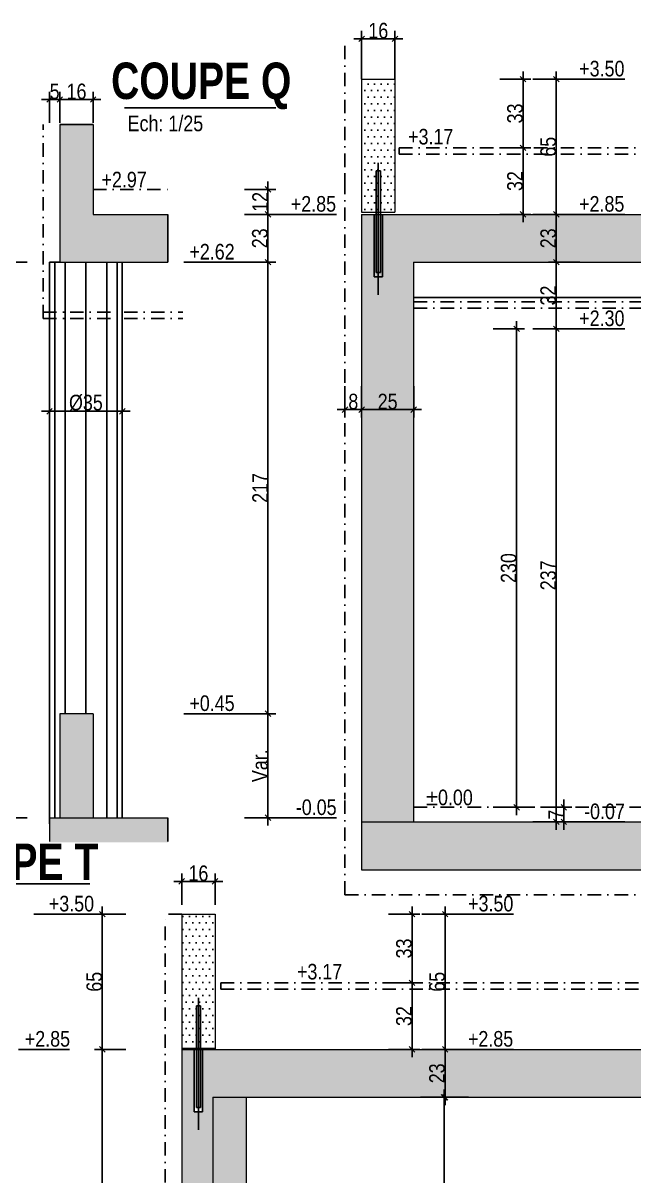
# Model space of a CAD drawing. Header units: centimetres. Extents: x -1744 to 32711, y -16767 to -12567.
# Drawn here: x 25532 to 26119, y -15337 to -14229 of the extents above; entities that cross this region are included whole.
import ezdxf
from ezdxf.enums import TextEntityAlignment as Align

# ---------------------------------------------------------------- set-up
doc = ezdxf.new("R2010")
doc.units = ezdxf.units.CM
doc.header["$LTSCALE"] = 25.4
doc.header["$PDMODE"] = 1
doc.header["$PDSIZE"] = -2
doc.linetypes.add('TIRETPTX2', pattern=[50.8, 25.4, -12.7, 0, -12.7])
for name, color, linetype in [('01_cote_gen', 4, 'Continuous'), ('01_linteaux', 2, 'Continuous'), ('01_poch_BN', 9, 'Continuous'), ('01_poch_murs', 253, 'Continuous'), ('01_texte', 230, 'Continuous'), ('AA_COTES', 2, 'Continuous')]:
    doc.layers.add(name, color=color, linetype=linetype)
doc.layers.add('01_murs_coup', color=5, linetype='Continuous', lineweight=60)
doc.styles.add('ARIAL NA', font='ARIALN.TTF')
doc.styles.add('impact', font='impact.ttf')
doc.styles.add('STYLE2', font='ARIALN.TTF')
doc.dimstyles.new('JB25', dxfattribs={"dimscale": 0.1, "dimtxt": 150, "dimasz": 15, "dimexe": 0.1, "dimexo": 0.1, "dimgap": 0.09, "dimtad": 1, "dimdec": 1, "dimlfac": 0.5, "dimdsep": 46, "dimtxsty": 'STYLE2', "dimblk1": 'BOND_G', "dimblk2": 'BOND_D', "dimsah": 1, "dimcen": 1.5, "dimdle": 0.01, "dimse1": 1, "dimse2": 1, "dimclrd": 4, "dimclre": 2, "dimclrt": 6, "dimazin": 2, "dimtfac": 2.333333, "dimtdec": 1, "dimtix": 1, "dimtmove": 2, "dimatfit": 3, "dimldrblk": 'BOND_G', "dimfxl": 1, "dimtolj": 1, "dimtzin": 0, "dimarcsym": 0})
doc.dimstyles.new('JB50', dxfattribs={"dimscale": 0.1, "dimtxt": 150, "dimasz": 15, "dimexe": 0.1, "dimexo": 0.1, "dimgap": 0.09, "dimtad": 1, "dimdec": 1, "dimdsep": 46, "dimtxsty": 'STYLE2', "dimblk1": 'BOND_G', "dimblk2": 'BOND_D', "dimsah": 1, "dimcen": 1.5, "dimdle": 0.01, "dimse1": 1, "dimse2": 1, "dimclrd": 4, "dimclre": 2, "dimclrt": 6, "dimazin": 2, "dimtfac": 2.333333, "dimtdec": 1, "dimtix": 1, "dimtmove": 2, "dimatfit": 3, "dimldrblk": 'BOND_G', "dimfxl": 1, "dimtolj": 1, "dimtzin": 0, "dimarcsym": 0})

# ---------------------------------------------------------------- blocks, each defined once
blk = doc.blocks.new('BOND_G')
at = {"layer": 'AA_COTES', "color": 0}
for p, q in [((0, -5), (0, 15)), ((5, 0), (-5, 0)), ((1.77, 1.77), (-1.77, -1.77))]:
    blk.add_line(p, q, dxfattribs=at)
blk = doc.blocks.new('BOND_D')
at = {"layer": 'AA_COTES', "color": 0}
for p, q in [((5, 0), (-5, 0)), ((-1.77, -1.77), (1.77, 1.77)), ((0, 5), (0, -15))]:
    blk.add_line(p, q, dxfattribs=at)
blk = doc.blocks.new('*D869')
at = {"layer": '01_cote_gen', "color": 4, "lineweight": -2, "transparency": 16777216}
blk.add_line((26044.4, -14521.3), (26044.4, -14460.3), dxfattribs=at)
at = {"layer": 'Defpoints', "color": 0, "transparency": 16777216}
for p in [(26044.4, -14458.8), (26343.4, -14458.8), (25992, -14522.8)]:
    blk.add_point(p, dxfattribs=at)
at = {"layer": '01_cote_gen', "color": 4, "lineweight": -2, "transparency": 16777216, "xscale": 1.5, "yscale": 1.5, "zscale": 1.5}
for name, p, rotation in [('BOND_D', (26044.4, -14458.8), 90), ('BOND_G', (26044.4, -14522.8), 270)]:
    blk.add_blockref(name, p, dxfattribs=dict(at, rotation=rotation))
at = {"layer": '01_cote_gen', "color": 6, "transparency": 16777216, "insert": (26036.7, -14490.8), "char_height": 15, "attachment_point": 5, "rotation": 90, "style": 'STYLE2'}
blk.add_mtext('\\A1;32', dxfattribs=at)
blk = doc.blocks.new('*D868')
at = {"layer": '01_cote_gen', "color": 4, "lineweight": -2, "transparency": 16777216}
blk.add_line((26044.4, -14457.3), (26044.4, -14414.3), dxfattribs=at)
at = {"layer": 'Defpoints', "color": 0, "transparency": 16777216}
for p in [(25988.6, -14412.8), (26044.4, -14412.8), (25988.6, -14458.8)]:
    blk.add_point(p, dxfattribs=at)
at = {"layer": '01_cote_gen', "color": 4, "lineweight": -2, "transparency": 16777216, "xscale": 1.5, "yscale": 1.5, "zscale": 1.5}
for name, p, rotation in [('BOND_D', (26044.4, -14412.8), 90), ('BOND_G', (26044.4, -14458.8), 270)]:
    blk.add_blockref(name, p, dxfattribs=dict(at, rotation=rotation))
at = {"layer": '01_cote_gen', "color": 6, "transparency": 16777216, "insert": (26036.7, -14435.8), "char_height": 15, "attachment_point": 5, "rotation": 90, "style": 'STYLE2'}
blk.add_mtext('\\A1;23', dxfattribs=at)
blk = doc.blocks.new('*D870')
at = {"layer": '01_cote_gen', "color": 4, "lineweight": -2, "transparency": 16777216}
blk.add_line((25905.9, -14600.5), (25858.9, -14600.5), dxfattribs=at)
at = {"layer": 'Defpoints', "color": 0, "transparency": 16777216}
for p in [(25857.4, -14600.5), (25857.4, -14600.5), (25907.4, -14600.5)]:
    blk.add_point(p, dxfattribs=at)
at = {"layer": '01_cote_gen', "color": 4, "lineweight": -2, "transparency": 16777216, "xscale": 1.5, "yscale": 1.5, "zscale": 1.5, "rotation": 180}
blk.add_blockref('BOND_D', (25857.4, -14600.5), dxfattribs=at)
at = {"layer": '01_cote_gen', "color": 4, "lineweight": -2, "transparency": 16777216, "xscale": 1.5, "yscale": 1.5, "zscale": 1.5}
blk.add_blockref('BOND_G', (25907.4, -14600.5), dxfattribs=at)
at = {"layer": '01_cote_gen', "color": 6, "transparency": 16777216, "insert": (25882.4, -14592.8), "char_height": 15, "attachment_point": 5, "style": 'STYLE2'}
blk.add_mtext('\\A1;25', dxfattribs=at)
blk = doc.blocks.new('*D871')
at = {"layer": '01_cote_gen', "color": 4, "lineweight": -2, "transparency": 16777216}
blk.add_line((25855.9, -14600.5), (25842.9, -14600.5), dxfattribs=at)
at = {"layer": 'Defpoints', "color": 0, "transparency": 16777216}
for p in [(25841.4, -14600.5), (25841.4, -14636.3), (25857.4, -14636.3)]:
    blk.add_point(p, dxfattribs=at)
at = {"layer": '01_cote_gen', "color": 4, "lineweight": -2, "transparency": 16777216, "xscale": 1.5, "yscale": 1.5, "zscale": 1.5, "rotation": 180}
blk.add_blockref('BOND_D', (25841.4, -14600.5), dxfattribs=at)
at = {"layer": '01_cote_gen', "color": 4, "lineweight": -2, "transparency": 16777216, "xscale": 1.5, "yscale": 1.5, "zscale": 1.5}
blk.add_blockref('BOND_G', (25857.4, -14600.5), dxfattribs=at)
at = {"layer": '01_cote_gen', "color": 6, "transparency": 16777216, "insert": (25849.4, -14592.8), "char_height": 15, "attachment_point": 5, "style": 'STYLE2'}
blk.add_mtext('\\A1;8', dxfattribs=at)
blk = doc.blocks.new('*D879')
at = {"layer": '01_cote_gen', "color": 4, "lineweight": -2, "transparency": 16777216}
blk.add_line((25858.9, -14244), (25887.9, -14244), dxfattribs=at)
at = {"layer": 'Defpoints', "color": 0, "transparency": 16777216}
for p in [(25889.4, -14244), (25857.4, -14271.8), (25889.4, -14271.8)]:
    blk.add_point(p, dxfattribs=at)
at = {"layer": '01_cote_gen', "color": 4, "lineweight": -2, "transparency": 16777216, "xscale": 1.5, "yscale": 1.5, "zscale": 1.5, "rotation": 180}
blk.add_blockref('BOND_G', (25857.4, -14244), dxfattribs=at)
at = {"layer": '01_cote_gen', "color": 4, "lineweight": -2, "transparency": 16777216, "xscale": 1.5, "yscale": 1.5, "zscale": 1.5}
blk.add_blockref('BOND_D', (25889.4, -14244), dxfattribs=at)
at = {"layer": '01_cote_gen', "color": 6, "transparency": 16777216, "insert": (25873.4, -14236.3), "char_height": 15, "attachment_point": 5, "style": 'STYLE2'}
blk.add_mtext('\\A1;16', dxfattribs=at)
blk = doc.blocks.new('*D881')
at = {"layer": '01_cote_gen', "color": 4, "lineweight": -2, "transparency": 16777216}
blk.add_line((26044.4, -14284.3), (26044.4, -14411.3), dxfattribs=at)
at = {"layer": 'Defpoints', "color": 0, "transparency": 16777216}
for p in [(25915.3, -14282.8), (26009.5, -14412.8), (26044.4, -14412.8)]:
    blk.add_point(p, dxfattribs=at)
at = {"layer": '01_cote_gen', "color": 4, "lineweight": -2, "transparency": 16777216, "xscale": 1.5, "yscale": 1.5, "zscale": 1.5}
for name, p, rotation in [('BOND_G', (26044.4, -14282.8), 90), ('BOND_D', (26044.4, -14412.8), 270)]:
    blk.add_blockref(name, p, dxfattribs=dict(at, rotation=rotation))
at = {"layer": '01_cote_gen', "color": 6, "transparency": 16777216, "insert": (26036.7, -14347.8), "char_height": 15, "attachment_point": 5, "rotation": 90, "style": 'STYLE2'}
blk.add_mtext('\\A1;65', dxfattribs=at)
blk = doc.blocks.new('*D882')
at = {"layer": '01_cote_gen', "color": 4, "lineweight": -2, "transparency": 16777216}
blk.add_line((26012.5, -14284.3), (26012.5, -14347.3), dxfattribs=at)
at = {"layer": 'Defpoints', "color": 0, "transparency": 16777216}
for p in [(25889.4, -14282.8), (25984.4, -14348.8), (26012.5, -14348.8)]:
    blk.add_point(p, dxfattribs=at)
at = {"layer": '01_cote_gen', "color": 4, "lineweight": -2, "transparency": 16777216, "xscale": 1.5, "yscale": 1.5, "zscale": 1.5}
for name, p, rotation in [('BOND_G', (26012.5, -14282.8), 90), ('BOND_D', (26012.5, -14348.8), 270)]:
    blk.add_blockref(name, p, dxfattribs=dict(at, rotation=rotation))
at = {"layer": '01_cote_gen', "color": 6, "transparency": 16777216, "insert": (26004.8, -14315.8), "char_height": 15, "attachment_point": 5, "rotation": 90, "style": 'STYLE2'}
blk.add_mtext('\\A1;33', dxfattribs=at)
blk = doc.blocks.new('*D883')
at = {"layer": '01_cote_gen', "color": 4, "lineweight": -2, "transparency": 16777216}
blk.add_line((26012.5, -14350.3), (26012.5, -14411.3), dxfattribs=at)
at = {"layer": 'Defpoints', "color": 0, "transparency": 16777216}
for p in [(25977.3, -14348.8), (25977.3, -14412.8), (26012.5, -14412.8)]:
    blk.add_point(p, dxfattribs=at)
at = {"layer": '01_cote_gen', "color": 4, "lineweight": -2, "transparency": 16777216, "xscale": 1.5, "yscale": 1.5, "zscale": 1.5}
for name, p, rotation in [('BOND_G', (26012.5, -14348.8), 90), ('BOND_D', (26012.5, -14412.8), 270)]:
    blk.add_blockref(name, p, dxfattribs=dict(at, rotation=rotation))
at = {"layer": '01_cote_gen', "color": 6, "transparency": 16777216, "insert": (26004.8, -14380.8), "char_height": 15, "attachment_point": 5, "rotation": 90, "style": 'STYLE2'}
blk.add_mtext('\\A1;32', dxfattribs=at)
blk = doc.blocks.new('*D884')
at = {"layer": '01_cote_gen', "color": 4, "lineweight": -2, "transparency": 16777216}
blk.add_line((26044.4, -14524.3), (26044.4, -14995.3), dxfattribs=at)
at = {"layer": 'Defpoints', "color": 0, "transparency": 16777216}
for p in [(26066.9, -14522.8), (26044.4, -14996.8), (26051.9, -14996.8)]:
    blk.add_point(p, dxfattribs=at)
at = {"layer": '01_cote_gen', "color": 4, "lineweight": -2, "transparency": 16777216, "xscale": 1.5, "yscale": 1.5, "zscale": 1.5}
for name, p, rotation in [('BOND_G', (26044.4, -14522.8), 90), ('BOND_D', (26044.4, -14996.8), 270)]:
    blk.add_blockref(name, p, dxfattribs=dict(at, rotation=rotation))
at = {"layer": '01_cote_gen', "color": 6, "transparency": 16777216, "insert": (26036.7, -14759.8), "char_height": 15, "attachment_point": 5, "rotation": 90, "style": 'STYLE2'}
blk.add_mtext('\\A1;237', dxfattribs=at)
blk = doc.blocks.new('*D885')
at = {"layer": '01_cote_gen', "color": 4, "lineweight": -2, "transparency": 16777216}
blk.add_line((26006.3, -14524.3), (26006.3, -14981.3), dxfattribs=at)
at = {"layer": 'Defpoints', "color": 0, "transparency": 16777216}
for p in [(26021.9, -14522.8), (26006.3, -14982.8), (26015.7, -14982.8)]:
    blk.add_point(p, dxfattribs=at)
at = {"layer": '01_cote_gen', "color": 4, "lineweight": -2, "transparency": 16777216, "xscale": 1.5, "yscale": 1.5, "zscale": 1.5}
for name, p, rotation in [('BOND_G', (26006.3, -14522.8), 90), ('BOND_D', (26006.3, -14982.8), 270)]:
    blk.add_blockref(name, p, dxfattribs=dict(at, rotation=rotation))
at = {"layer": '01_cote_gen', "color": 6, "transparency": 16777216, "insert": (25998.7, -14752.8), "char_height": 15, "attachment_point": 5, "rotation": 90, "style": 'STYLE2'}
blk.add_mtext('\\A1;230', dxfattribs=at)
blk = doc.blocks.new('*D886')
at = {"layer": '01_cote_gen', "color": 4, "lineweight": -2, "transparency": 16777216}
blk.add_line((26051.7, -14984.3), (26051.7, -14995.3), dxfattribs=at)
at = {"layer": 'Defpoints', "color": 0, "transparency": 16777216}
for p in [(26040.1, -14982.8), (25997.6, -14996.8), (26051.7, -14996.8)]:
    blk.add_point(p, dxfattribs=at)
at = {"layer": '01_cote_gen', "color": 4, "lineweight": -2, "transparency": 16777216, "xscale": 1.5, "yscale": 1.5, "zscale": 1.5}
for name, p, rotation in [('BOND_G', (26051.7, -14982.8), 90), ('BOND_D', (26051.7, -14996.8), 270)]:
    blk.add_blockref(name, p, dxfattribs=dict(at, rotation=rotation))
at = {"layer": '01_cote_gen', "color": 6, "transparency": 16777216, "insert": (26044.2, -14989.8), "char_height": 15, "attachment_point": 5, "rotation": 90, "style": 'STYLE2'}
blk.add_mtext('\\A1;7', dxfattribs=at)
blk = doc.blocks.new('*D887')
at = {"layer": '01_cote_gen', "color": 4, "lineweight": -2, "transparency": 16777216}
blk.add_line((25767.4, -14460.3), (25767.4, -14891.3), dxfattribs=at)
at = {"layer": 'Defpoints', "color": 0, "transparency": 16777216}
for p in [(25664.2, -14458.8), (25644.3, -14892.8), (25767.4, -14892.8)]:
    blk.add_point(p, dxfattribs=at)
at = {"layer": '01_cote_gen', "color": 4, "lineweight": -2, "transparency": 16777216, "xscale": 1.5, "yscale": 1.5, "zscale": 1.5}
for name, p, rotation in [('BOND_G', (25767.4, -14458.8), 90), ('BOND_D', (25767.4, -14892.8), 270)]:
    blk.add_blockref(name, p, dxfattribs=dict(at, rotation=rotation))
at = {"layer": '01_cote_gen', "color": 6, "transparency": 16777216, "insert": (25759.9, -14675.8), "char_height": 15, "attachment_point": 5, "rotation": 90, "style": 'STYLE2'}
blk.add_mtext('\\A1;217', dxfattribs=at)
blk = doc.blocks.new('*D888')
at = {"layer": '01_cote_gen', "color": 4, "lineweight": -2, "transparency": 16777216}
blk.add_line((25767.4, -14414.3), (25767.4, -14457.3), dxfattribs=at)
at = {"layer": 'Defpoints', "color": 0, "transparency": 16777216}
for p in [(25716.1, -14412.8), (25716.1, -14458.8), (25767.4, -14458.8)]:
    blk.add_point(p, dxfattribs=at)
at = {"layer": '01_cote_gen', "color": 4, "lineweight": -2, "transparency": 16777216, "xscale": 1.5, "yscale": 1.5, "zscale": 1.5}
for name, p, rotation in [('BOND_G', (25767.4, -14412.8), 90), ('BOND_D', (25767.4, -14458.8), 270)]:
    blk.add_blockref(name, p, dxfattribs=dict(at, rotation=rotation))
at = {"layer": '01_cote_gen', "color": 6, "transparency": 16777216, "insert": (25759.7, -14435.8), "char_height": 15, "attachment_point": 5, "rotation": 90, "style": 'STYLE2'}
blk.add_mtext('\\A1;23', dxfattribs=at)
blk = doc.blocks.new('*D889')
at = {"layer": '01_cote_gen', "color": 4, "lineweight": -2, "transparency": 16777216}
blk.add_line((25767.4, -14390.3), (25767.4, -14411.3), dxfattribs=at)
at = {"layer": 'Defpoints', "color": 0, "transparency": 16777216}
for p in [(25716.1, -14388.8), (25716.1, -14412.8), (25767.4, -14412.8)]:
    blk.add_point(p, dxfattribs=at)
at = {"layer": '01_cote_gen', "color": 4, "lineweight": -2, "transparency": 16777216, "xscale": 1.5, "yscale": 1.5, "zscale": 1.5}
for name, p, rotation in [('BOND_G', (25767.4, -14388.8), 90), ('BOND_D', (25767.4, -14412.8), 270)]:
    blk.add_blockref(name, p, dxfattribs=dict(at, rotation=rotation))
at = {"layer": '01_cote_gen', "color": 6, "transparency": 16777216, "insert": (25759.9, -14400.8), "char_height": 15, "attachment_point": 5, "rotation": 90, "style": 'STYLE2'}
blk.add_mtext('\\A1;12', dxfattribs=at)
blk = doc.blocks.new('*D890')
at = {"layer": '01_cote_gen', "color": 4, "lineweight": -2, "transparency": 16777216}
blk.add_line((25559, -14602.1), (25626, -14602.1), dxfattribs=at)
at = {"layer": 'Defpoints', "color": 0, "transparency": 16777216}
for p in [(25627.5, -14602.1), (25557.5, -14607.8), (25627.5, -14607.8)]:
    blk.add_point(p, dxfattribs=at)
at = {"layer": '01_cote_gen', "color": 4, "lineweight": -2, "transparency": 16777216, "xscale": 1.5, "yscale": 1.5, "zscale": 1.5, "rotation": 180}
blk.add_blockref('BOND_G', (25557.5, -14602.1), dxfattribs=at)
at = {"layer": '01_cote_gen', "color": 4, "lineweight": -2, "transparency": 16777216, "xscale": 1.5, "yscale": 1.5, "zscale": 1.5}
blk.add_blockref('BOND_D', (25627.5, -14602.1), dxfattribs=at)
at = {"layer": '01_cote_gen', "color": 6, "transparency": 16777216, "insert": (25592.5, -14594), "char_height": 15, "attachment_point": 5, "style": 'STYLE2'}
blk.add_mtext('\\A1;%%C35', dxfattribs=at)
blk = doc.blocks.new('*D891')
at = {"layer": '01_cote_gen', "color": 4, "lineweight": -2, "transparency": 16777216}
blk.add_line((25559, -14302.4), (25566, -14302.4), dxfattribs=at)
at = {"layer": 'Defpoints', "color": 0, "transparency": 16777216}
for p in [(25567.5, -14302.4), (25567.5, -14444.3), (25557.5, -14458.8)]:
    blk.add_point(p, dxfattribs=at)
at = {"layer": '01_cote_gen', "color": 4, "lineweight": -2, "transparency": 16777216, "xscale": 1.5, "yscale": 1.5, "zscale": 1.5, "rotation": 180}
blk.add_blockref('BOND_G', (25557.5, -14302.4), dxfattribs=at)
at = {"layer": '01_cote_gen', "color": 4, "lineweight": -2, "transparency": 16777216, "xscale": 1.5, "yscale": 1.5, "zscale": 1.5}
blk.add_blockref('BOND_D', (25567.5, -14302.4), dxfattribs=at)
at = {"layer": '01_cote_gen', "color": 6, "transparency": 16777216, "insert": (25562.5, -14294.7), "char_height": 15, "attachment_point": 5, "style": 'STYLE2'}
blk.add_mtext('\\A1;5', dxfattribs=at)
blk = doc.blocks.new('*D892')
at = {"layer": '01_cote_gen', "color": 4, "lineweight": -2, "transparency": 16777216}
blk.add_line((25569, -14302.4), (25598, -14302.4), dxfattribs=at)
at = {"layer": 'Defpoints', "color": 0, "transparency": 16777216}
for p in [(25599.5, -14302.4), (25567.5, -14309.9), (25599.5, -14326.4)]:
    blk.add_point(p, dxfattribs=at)
at = {"layer": '01_cote_gen', "color": 4, "lineweight": -2, "transparency": 16777216, "xscale": 1.5, "yscale": 1.5, "zscale": 1.5, "rotation": 180}
blk.add_blockref('BOND_G', (25567.5, -14302.4), dxfattribs=at)
at = {"layer": '01_cote_gen', "color": 4, "lineweight": -2, "transparency": 16777216, "xscale": 1.5, "yscale": 1.5, "zscale": 1.5}
blk.add_blockref('BOND_D', (25599.5, -14302.4), dxfattribs=at)
at = {"layer": '01_cote_gen', "color": 6, "transparency": 16777216, "insert": (25583.5, -14294.7), "char_height": 15, "attachment_point": 5, "style": 'STYLE2'}
blk.add_mtext('\\A1;16', dxfattribs=at)
blk = doc.blocks.new('*D903')
at = {"layer": '01_cote_gen', "color": 4, "lineweight": -2, "transparency": 16777216}
blk.add_line((25686.1, -15054), (25715.1, -15054), dxfattribs=at)
at = {"layer": 'Defpoints', "color": 0, "transparency": 16777216}
for p in [(25716.6, -15054), (25684.6, -15061.5), (25716.6, -15072.1)]:
    blk.add_point(p, dxfattribs=at)
at = {"layer": '01_cote_gen', "color": 4, "lineweight": -2, "transparency": 16777216, "xscale": 1.5, "yscale": 1.5, "zscale": 1.5, "rotation": 180}
blk.add_blockref('BOND_G', (25684.6, -15054), dxfattribs=at)
at = {"layer": '01_cote_gen', "color": 4, "lineweight": -2, "transparency": 16777216, "xscale": 1.5, "yscale": 1.5, "zscale": 1.5}
blk.add_blockref('BOND_D', (25716.6, -15054), dxfattribs=at)
at = {"layer": '01_cote_gen', "color": 6, "transparency": 16777216, "insert": (25700.6, -15046.3), "char_height": 15, "attachment_point": 5, "style": 'STYLE2'}
blk.add_mtext('\\A1;16', dxfattribs=at)
blk = doc.blocks.new('*D907')
at = {"layer": '01_cote_gen', "color": 4, "lineweight": -2, "transparency": 16777216}
blk.add_line((25937.6, -15260), (25937.6, -15217), dxfattribs=at)
at = {"layer": 'Defpoints', "color": 0, "transparency": 16777216}
for p in [(25881.8, -15215.5), (25937.6, -15215.5), (25881.8, -15261.5)]:
    blk.add_point(p, dxfattribs=at)
at = {"layer": '01_cote_gen', "color": 4, "lineweight": -2, "transparency": 16777216, "xscale": 1.5, "yscale": 1.5, "zscale": 1.5}
for name, p, rotation in [('BOND_D', (25937.6, -15215.5), 90), ('BOND_G', (25937.6, -15261.5), 270)]:
    blk.add_blockref(name, p, dxfattribs=dict(at, rotation=rotation))
at = {"layer": '01_cote_gen', "color": 6, "transparency": 16777216, "insert": (25929.9, -15238.5), "char_height": 15, "attachment_point": 5, "rotation": 90, "style": 'STYLE2'}
blk.add_mtext('\\A1;23', dxfattribs=at)
blk = doc.blocks.new('*D908')
at = {"layer": '01_cote_gen', "color": 4, "lineweight": -2, "transparency": 16777216}
blk.add_line((25937.6, -15087), (25937.6, -15214), dxfattribs=at)
at = {"layer": 'Defpoints', "color": 0, "transparency": 16777216}
for p in [(25782.6, -15085.5), (25902.8, -15215.5), (25937.6, -15215.5)]:
    blk.add_point(p, dxfattribs=at)
at = {"layer": '01_cote_gen', "color": 4, "lineweight": -2, "transparency": 16777216, "xscale": 1.5, "yscale": 1.5, "zscale": 1.5}
for name, p, rotation in [('BOND_G', (25937.6, -15085.5), 90), ('BOND_D', (25937.6, -15215.5), 270)]:
    blk.add_blockref(name, p, dxfattribs=dict(at, rotation=rotation))
at = {"layer": '01_cote_gen', "color": 6, "transparency": 16777216, "insert": (25929.9, -15150.5), "char_height": 15, "attachment_point": 5, "rotation": 90, "style": 'STYLE2'}
blk.add_mtext('\\A1;65', dxfattribs=at)
blk = doc.blocks.new('*D909')
at = {"layer": '01_cote_gen', "color": 4, "lineweight": -2, "transparency": 16777216}
blk.add_line((25905.8, -15087), (25905.8, -15150), dxfattribs=at)
at = {"layer": 'Defpoints', "color": 0, "transparency": 16777216}
for p in [(25835.5, -15085.5), (25877.6, -15151.5), (25905.8, -15151.5)]:
    blk.add_point(p, dxfattribs=at)
at = {"layer": '01_cote_gen', "color": 4, "lineweight": -2, "transparency": 16777216, "xscale": 1.5, "yscale": 1.5, "zscale": 1.5}
for name, p, rotation in [('BOND_G', (25905.8, -15085.5), 90), ('BOND_D', (25905.8, -15151.5), 270)]:
    blk.add_blockref(name, p, dxfattribs=dict(at, rotation=rotation))
at = {"layer": '01_cote_gen', "color": 6, "transparency": 16777216, "insert": (25898.1, -15118.5), "char_height": 15, "attachment_point": 5, "rotation": 90, "style": 'STYLE2'}
blk.add_mtext('\\A1;33', dxfattribs=at)
blk = doc.blocks.new('*D910')
at = {"layer": '01_cote_gen', "color": 4, "lineweight": -2, "transparency": 16777216}
blk.add_line((25905.8, -15153), (25905.8, -15214), dxfattribs=at)
at = {"layer": 'Defpoints', "color": 0, "transparency": 16777216}
for p in [(25816.8, -15151.5), (25870.6, -15215.5), (25905.8, -15215.5)]:
    blk.add_point(p, dxfattribs=at)
at = {"layer": '01_cote_gen', "color": 4, "lineweight": -2, "transparency": 16777216, "xscale": 1.5, "yscale": 1.5, "zscale": 1.5}
for name, p, rotation in [('BOND_G', (25905.8, -15151.5), 90), ('BOND_D', (25905.8, -15215.5), 270)]:
    blk.add_blockref(name, p, dxfattribs=dict(at, rotation=rotation))
at = {"layer": '01_cote_gen', "color": 6, "transparency": 16777216, "insert": (25898.1, -15183.5), "char_height": 15, "attachment_point": 5, "rotation": 90, "style": 'STYLE2'}
blk.add_mtext('\\A1;32', dxfattribs=at)
blk = doc.blocks.new('*D911')
at = {"layer": '01_cote_gen', "color": 4, "lineweight": -2, "transparency": 16777216}
blk.add_line((25936.6, -15263), (25936.6, -15784), dxfattribs=at)
at = {"layer": 'Defpoints', "color": 0, "transparency": 16777216}
for p in [(25975.6, -15261.5), (25936.6, -15785.5), (26003.7, -15785.5)]:
    blk.add_point(p, dxfattribs=at)
at = {"layer": '01_cote_gen', "color": 4, "lineweight": -2, "transparency": 16777216, "xscale": 1.5, "yscale": 1.5, "zscale": 1.5}
for name, p, rotation in [('BOND_G', (25936.6, -15261.5), 90), ('BOND_D', (25936.6, -15785.5), 270)]:
    blk.add_blockref(name, p, dxfattribs=dict(at, rotation=rotation))
at = {"layer": '01_cote_gen', "color": 6, "transparency": 16777216, "insert": (25928.9, -15523.5), "char_height": 15, "attachment_point": 5, "rotation": 90, "style": 'STYLE2'}
blk.add_mtext('\\A1;262', dxfattribs=at)
blk = doc.blocks.new('*D961')
at = {"layer": '01_poch_BN', "color": 4, "lineweight": -2, "transparency": 16777216}
blk.add_line((25767.4, -14894.3), (25767.4, -14991.3), dxfattribs=at)
at = {"layer": 'Defpoints', "color": 0, "transparency": 16777216}
for p in [(25754.8, -14892.8), (25734.7, -14992.8), (25767.4, -14992.8)]:
    blk.add_point(p, dxfattribs=at)
at = {"layer": '01_poch_BN', "color": 4, "lineweight": -2, "transparency": 16777216, "xscale": 1.5, "yscale": 1.5, "zscale": 1.5}
for name, p, rotation in [('BOND_G', (25767.4, -14892.8), 90), ('BOND_D', (25767.4, -14992.8), 270)]:
    blk.add_blockref(name, p, dxfattribs=dict(at, rotation=rotation))
at = {"layer": '01_poch_BN', "color": 6, "transparency": 16777216, "insert": (25759.8, -14942.8), "char_height": 15, "attachment_point": 5, "rotation": 90, "style": 'STYLE2'}
blk.add_mtext('\\A1;Var.', dxfattribs=at)
blk = doc.blocks.new('*D962')
at = {"layer": '01_cote_gen', "color": 4, "lineweight": -2, "transparency": 16777216}
blk.add_line((25513.7, -14991.3), (25513.7, -14460.3), dxfattribs=at)
at = {"layer": 'Defpoints', "color": 0, "transparency": 16777216}
for p in [(25513.7, -14458.8), (25599.5, -14458.8), (25567.5, -14992.8)]:
    blk.add_point(p, dxfattribs=at)
at = {"layer": '01_cote_gen', "color": 4, "lineweight": -2, "transparency": 16777216, "xscale": 1.5, "yscale": 1.5, "zscale": 1.5}
for name, p, rotation in [('BOND_D', (25513.7, -14458.8), 90), ('BOND_G', (25513.7, -14992.8), 270)]:
    blk.add_blockref(name, p, dxfattribs=dict(at, rotation=rotation))
at = {"layer": '01_cote_gen', "color": 6, "transparency": 16777216, "insert": (25506, -14725.8), "char_height": 15, "attachment_point": 5, "rotation": 90, "style": 'STYLE2'}
blk.add_mtext('\\A1;267', dxfattribs=at)
blk = doc.blocks.new('*D1121')
at = {"layer": '01_cote_gen', "color": 4, "lineweight": -2, "transparency": 16777216}
blk.add_line((25608.3, -15214), (25608.3, -15087), dxfattribs=at)
at = {"layer": 'Defpoints', "color": 0, "transparency": 16777216}
for p in [(25608.3, -15085.5), (25700.6, -15085.5), (25684.6, -15215.5)]:
    blk.add_point(p, dxfattribs=at)
at = {"layer": '01_cote_gen', "color": 4, "lineweight": -2, "transparency": 16777216, "xscale": 1.5, "yscale": 1.5, "zscale": 1.5}
for name, p, rotation in [('BOND_D', (25608.3, -15085.5), 90), ('BOND_G', (25608.3, -15215.5), 270)]:
    blk.add_blockref(name, p, dxfattribs=dict(at, rotation=rotation))
at = {"layer": '01_cote_gen', "color": 6, "transparency": 16777216, "insert": (25600.6, -15150.5), "char_height": 15, "attachment_point": 5, "rotation": 90, "style": 'STYLE2'}
blk.add_mtext('\\A1;65', dxfattribs=at)
blk = doc.blocks.new('*D1122')
at = {"layer": '01_cote_gen', "color": 4, "lineweight": -2, "transparency": 16777216}
blk.add_line((25608.3, -15970), (25608.3, -15217), dxfattribs=at)
at = {"layer": 'Defpoints', "color": 0, "transparency": 16777216}
for p in [(25608.3, -15215.5), (25767.4, -15215.5), (25684.6, -15971.5)]:
    blk.add_point(p, dxfattribs=at)
at = {"layer": '01_cote_gen', "color": 4, "lineweight": -2, "transparency": 16777216, "xscale": 1.5, "yscale": 1.5, "zscale": 1.5}
for name, p, rotation in [('BOND_D', (25608.3, -15215.5), 90), ('BOND_G', (25608.3, -15971.5), 270)]:
    blk.add_blockref(name, p, dxfattribs=dict(at, rotation=rotation))
at = {"layer": '01_cote_gen', "color": 6, "transparency": 16777216, "insert": (25600.6, -15593.5), "char_height": 15, "attachment_point": 5, "rotation": 90, "style": 'STYLE2'}
blk.add_mtext('\\A1;378', dxfattribs=at)

msp = doc.modelspace()

# ---------------------------------------------------------------- hatches: boundary and pattern name
at = {"layer": '01_linteaux'}
h = msp.add_hatch(dxfattribs=at)
h.set_pattern_fill('DOTS', color=256, scale=4)
h.paths.add_polyline_path([(25889.36, -14282.8), (25857.36, -14282.8), (25857.36, -14412.8), (25889.36, -14412.8)])
h = msp.add_hatch(dxfattribs=at)
h.set_pattern_fill('DOTS', color=256, scale=4)
h.paths.add_polyline_path([(25716.61, -15085.47), (25684.61, -15085.47), (25684.61, -15214.47), (25716.61, -15214.47)])
at = {"layer": '01_poch_BN'}
h = msp.add_hatch(color=256, dxfattribs=at)
h.dxf.hatch_style = 1
h.paths.add_polyline_path([(25671.3, -14412.8), (25599.51, -14412.8), (25599.51, -14326.45), (25567.51, -14326.45), (25567.51, -14458.8), (25599.51, -14458.8), (25671.3, -14458.8)])
h = msp.add_hatch(color=256, dxfattribs=at)
h.dxf.hatch_style = 1
h.paths.add_polyline_path([(26520.82, -14412.8), (25889.36, -14412.8), (25857.36, -14412.8), (25857.36, -14982.8), (25907.36, -14982.8), (25907.36, -14458.8), (26343.36, -14458.8), (26343.36, -14492.8), (26413.36, -14492.8), (26413.36, -14458.8), (26520.82, -14458.8)])
h.paths.add_polyline_path([(26409.36, -14364.8), (26401.36, -14364.8), (26395.36, -14412.8), (26409.36, -14412.8)])
h.paths.add_polyline_path([(26413.36, -14364.8), (26409.36, -14364.8), (26409.36, -14412.8), (26413.36, -14412.8)])
h.paths.add_polyline_path([(26520.82, -14996.8), (25857.36, -14996.8), (25857.36, -15042.8), (26520.82, -15042.8)])
h.paths.add_polyline_path([(25907.36, -14982.8), (25857.36, -14982.8), (25857.36, -14996.8), (25907.36, -14996.8)])
h = msp.add_hatch(color=256, dxfattribs=at)
h.dxf.hatch_style = 1
h.paths.add_polyline_path([(25599.51, -14892.8), (25567.51, -14892.8), (25567.51, -14992.8), (25599.51, -14992.8)])
h.paths.add_polyline_path([(25671.3, -14992.8), (25557.51, -14992.8), (25557.51, -15016.6), (25671.3, -15016.6)])
h = msp.add_hatch(color=256, dxfattribs=at)
h.dxf.hatch_style = 1
h.paths.add_polyline_path([(26398.05, -15215.47), (25704.61, -15215.47), (25704.61, -15275.47), (25696.61, -15275.47), (25696.61, -15215.47), (25684.61, -15215.47), (25684.61, -15971.47), (25714.61, -15971.47), (25714.61, -15261.47), (26236.61, -15261.47), (26236.61, -15315.47), (26336.61, -15315.47), (26336.61, -15261.47), (26398.05, -15261.47)])
h.paths.add_polyline_path([(26302.61, -15167.47), (26294.61, -15167.47), (26288.61, -15215.47), (26302.61, -15215.47)])
h.paths.add_polyline_path([(26306.61, -15167.47), (26302.61, -15167.47), (26302.61, -15215.47), (26306.61, -15215.47)])
h.paths.add_polyline_path([(26405.36, -15799.47), (25714.61, -15799.47), (25714.61, -15971.47), (25746.61, -15971.47), (25746.61, -15845.47), (26405.36, -15845.47)])
h = msp.add_hatch(color=256, dxfattribs=at)
h.dxf.hatch_style = 1
h.paths.add_polyline_path([(25746.61, -15261.47), (25714.61, -15261.47), (25714.61, -15971.47), (25746.61, -15971.47), (25746.61, -15845.47), (26405.36, -15845.47), (26405.36, -15799.47), (25746.61, -15799.47)])
h.paths.add_polyline_path([(25716.79, -15376.71), (25743.4, -15376.71), (25743.4, -15375.63), (25716.79, -15375.63)], flags=16)
h.paths.add_polyline_path([(25703.55, -15376.71), (25730.16, -15376.71), (25727.92, -15375.63), (25701.3, -15375.63)])

# ---------------------------------------------------------------- linework, layer by layer
at = {"layer": '01_linteaux', "linetype": 'TIRETPTX2', "ltscale": 0.02}
for p, q in [((25841.36, -15066.8), (25841.36, -14250.62)), ((25551.51, -14512.8), (25551.51, -14326.45)), ((25893.36, -14348.8), (26395.8, -14348.8)), ((25893.36, -14348.8), (25893.36, -14354.8)), ((25893.36, -14354.8), (26395.8, -14354.8)), ((25551.51, -14380.8), (25551.51, -14374.8)), ((25841.36, -14380.8), (25841.36, -14374.8)), ((25599.51, -14388.8), (25671.3, -14388.8)), ((25551.51, -14506.8), (25685.51, -14506.8)), ((25907.36, -14496.8), (26520.82, -14496.8)), ((25907.36, -14502.8), (26520.82, -14502.8)), ((25551.51, -14512.8), (25685.51, -14512.8)), ((25841.36, -14974.8), (25841.36, -14968.8)), ((25907.36, -14982.8), (26520.82, -14982.8)), ((25841.36, -15066.8), (26520.82, -15066.8)), ((25668.61, -15783.95), (25668.61, -15085.47)), ((25684.61, -15085.47), (25668.61, -15085.47)), ((25722, -15151.47), (26289.05, -15151.47)), ((25722, -15151.47), (25722, -15157.47)), ((25722, -15157.47), (26289.05, -15157.47)), ((25668.61, -15183.47), (25668.61, -15177.47))]:
    msp.add_line(p, q, dxfattribs=at)
at = {"layer": '01_linteaux', "ltscale": 0.1}
for p, q in [((25857.36, -14282.8), (25857.36, -14251.04)), ((25889.36, -14282.8), (25889.36, -14251.04)), ((25557.51, -14458.8), (25557.51, -14998.73)), ((25557.51, -14458.8), (25567.51, -14458.8)), ((25627.51, -14458.8), (25627.51, -14992.8)), ((26343.36, -14492.8), (25907.36, -14492.8))]:
    msp.add_line(p, q, dxfattribs=at)
at = {"layer": '01_linteaux', "linetype": 'Continuous'}
for p, q in [((25873.36, -14490.25), (25873.36, -14363.16)), ((25871.36, -14370.8), (25875.36, -14370.8)), ((25871.36, -14468.8), (25871.36, -14370.8)), ((25875.36, -14468.8), (25875.36, -14370.8)), ((25869.36, -14472.8), (25869.36, -14412.8)), ((25877.36, -14472.8), (25877.36, -14412.8)), ((25869.36, -14472.8), (25877.36, -14472.8)), ((25871.36, -14468.8), (25875.36, -14468.8)), ((25700.61, -15292.93), (25700.61, -15165.83)), ((25698.61, -15173.47), (25702.61, -15173.47)), ((25698.61, -15271.47), (25698.61, -15173.47)), ((25702.61, -15271.47), (25702.61, -15173.47)), ((25696.61, -15275.47), (25696.61, -15215.47)), ((25704.61, -15275.47), (25704.61, -15215.47)), ((25698.61, -15271.47), (25702.61, -15271.47)), ((25696.61, -15275.47), (25704.61, -15275.47))]:
    msp.add_line(p, q, dxfattribs=at)
at = {"layer": '01_murs_coup', "linetype": 'Continuous', "lineweight": 5}
for p, q in [((25857.36, -14282.8), (25889.36, -14282.8)), ((25857.36, -14282.8), (25857.36, -14410.8)), ((25889.36, -14282.8), (25889.36, -14410.8)), ((25567.51, -14326.45), (25567.51, -14458.8)), ((25599.51, -14326.45), (25599.51, -14412.8)), ((25599.51, -14412.8), (25671.3, -14412.8)), ((25857.36, -14410.8), (25889.36, -14410.8)), ((25857.36, -14412.8), (26520.82, -14412.8)), ((25857.36, -14412.8), (25857.36, -14996.8)), ((25567.51, -14458.8), (25599.51, -14458.8)), ((25599.51, -14458.8), (25671.3, -14458.8)), ((25907.36, -14458.8), (25907.36, -14996.8)), ((25907.36, -14458.8), (26343.36, -14458.8)), ((25567.51, -14892.8), (25567.51, -14992.8)), ((25599.51, -14892.8), (25567.51, -14892.8)), ((25599.51, -14892.8), (25599.51, -14992.8)), ((25557.51, -14992.8), (25671.3, -14992.8)), ((25557.51, -14992.8), (25557.51, -15015.8)), ((25857.36, -14996.8), (25857.36, -15042.8)), ((25857.36, -14996.8), (26520.82, -14996.8)), ((25857.36, -15042.8), (26520.82, -15042.8)), ((25684.61, -15085.47), (25716.61, -15085.47)), ((25684.61, -15085.47), (25684.61, -15971.47)), ((25716.61, -15085.47), (25716.61, -15215.47)), ((25684.61, -15214.47), (25716.61, -15214.47)), ((25684.61, -15215.47), (26398.05, -15215.47)), ((25714.61, -15261.47), (26236.61, -15261.47)), ((25714.61, -15261.47), (25714.61, -15971.47)), ((25746.61, -15261.47), (25746.61, -15799.47))]:
    msp.add_line(p, q, dxfattribs=at)
at = {"layer": '01_poch_BN'}
for p, q in [((25567.51, -14326.45), (25599.51, -14326.45)), ((25671.3, -14412.8), (25671.3, -14458.8)), ((25671.3, -14992.8), (25671.3, -15015.8))]:
    msp.add_line(p, q, dxfattribs=at)
at = {"layer": '01_poch_murs', "ltscale": 0.1}
for p, q in [((25562.51, -14992.8), (25562.51, -14458.8)), ((25572.51, -14892.8), (25572.51, -14458.8)), ((25592.51, -14458.8), (25592.51, -14892.8)), ((25612.51, -14992.8), (25612.51, -14458.8)), ((25622.51, -14992.8), (25622.51, -14458.8))]:
    msp.add_line(p, q, dxfattribs=at)
at = {"layer": '01_texte'}
for p, q in [((26110.18, -14282.8), (26051.85, -14282.8)), ((25775.13, -14310.23), (25629.53, -14310.23)), ((25833.24, -14412.8), (25774.91, -14412.8)), ((26110.18, -14412.8), (26051.85, -14412.8)), ((25744.91, -14458.8), (25686.59, -14458.8)), ((26110.18, -14522.8), (26051.85, -14522.8)), ((25744.91, -14892.8), (25686.59, -14892.8)), ((25833.24, -14992.8), (25774.91, -14992.8)), ((26110.18, -14996.8), (26051.85, -14996.8)), ((25596.3, -15056.24), (25450.7, -15056.24)), ((25600.8, -15085.47), (25542.47, -15085.47)), ((26003.43, -15085.47), (25945.1, -15085.47)), ((25576.65, -15215.47), (25527.72, -15215.47)), ((26003.43, -15215.47), (25945.1, -15215.47))]:
    msp.add_line(p, q, dxfattribs=at)

# ---------------------------------------------------------------- texts
at = {"layer": '01_texte', "style": 'impact'}
for s, p in [('COUPE Q', (25703.32, -14289.13)), ('COUPE T', (25520.99, -15035.14))]:
    msp.add_text(s, height=35, dxfattribs=at).set_placement(p, align=Align.MIDDLE)
at = {"layer": '01_texte'}
for s, style, p in [('+3.50', 'ARIAL NA', (26066.42, -14280.18)), ('Ech: 1/25', 'STYLE2', (25632.62, -14332.86)), ('+3.17', 'ARIAL NA', (25902.03, -14345.61)), ('+2.97', 'ARIAL NA', (25607.5, -14386.86)), ('+2.85', 'ARIAL NA', (25789.35, -14410.18)), ('+2.85', 'ARIAL NA', (26066.29, -14410.18)), ('+2.62', 'ARIAL NA', (25691.91, -14456.18)), ('+2.30', 'ARIAL NA', (26066.42, -14520.18)), ('+0.45', 'ARIAL NA', (25691.91, -14890.18)), ('%%P0.00', 'ARIAL NA', (25919.25, -14980.78)), ('-0.05', 'ARIAL NA', (25794.17, -14990.18)), ('-0.07', 'ARIAL NA', (26071.11, -14994.18)), ('+3.50', 'ARIAL NA', (25556.9, -15082.86)), ('+3.50', 'ARIAL NA', (25959.67, -15082.86)), ('+3.17', 'ARIAL NA', (25795.28, -15148.28)), ('+2.85', 'ARIAL NA', (25533.81, -15212.86)), ('+2.85', 'ARIAL NA', (25959.54, -15212.86))]:
    msp.add_text(s, height=15, dxfattribs=dict(at, style=style)).set_placement(p)

# ---------------------------------------------------------------- dimensions: what is measured, and where the dimension line sits
at = {"layer": '01_cote_gen'}
for base, p1, p2, picture, middle in [((25889.36, -14244), (25857.36, -14271.8), (25889.36, -14271.8), '*D879', (25873.36, -14236.33)), ((25567.51, -14302.35), (25557.51, -14458.8), (25567.51, -14444.29), '*D891', (25562.51, -14294.71)), ((25599.51, -14302.35), (25567.51, -14309.85), (25599.51, -14326.45), '*D892', (25583.51, -14294.68)), ((25716.61, -15054.01), (25684.61, -15061.51), (25716.61, -15072.11), '*D903', (25700.61, -15046.35))]:
    dim = msp.add_linear_dim(base=base, p1=p1, p2=p2, dimstyle='JB25', dxfattribs=at)
    dim.commit()
    dim.dimension.update_dxf_attribs({"geometry": picture, "text_midpoint": middle})
for base, p1, p2, angle, picture, middle in [((26012.5, -14348.8), (25889.36, -14282.8), (25984.36, -14348.8), 90, '*D882', (26004.83, -14315.8)), ((26044.35, -14412.8), (25915.27, -14282.8), (26009.51, -14412.8), 90, '*D881', (26036.68, -14347.8)), ((26012.5, -14412.8), (25977.31, -14348.8), (25977.31, -14412.8), 90, '*D883', (26004.83, -14380.8)), ((25767.41, -14412.8), (25716.06, -14388.8), (25716.06, -14412.8), 90, '*D889', (25759.87, -14400.8)), ((25767.41, -14458.8), (25716.06, -14412.8), (25716.06, -14458.8), 90, '*D888', (25759.74, -14435.8)), ((26044.35, -14412.8), (25988.56, -14458.8), (25988.56, -14412.8), 90, '*D868', (26036.68, -14435.8)), ((25513.71, -14458.8), (25567.51, -14992.8), (25599.51, -14458.8), 90, '*D962', (25506.04, -14725.8)), ((25767.41, -14892.8), (25664.16, -14458.8), (25644.27, -14892.8), 90, '*D887', (25759.87, -14675.8)), ((26044.35, -14458.8), (25992, -14522.8), (26343.36, -14458.8), 90, '*D869', (26036.68, -14490.8)), ((26006.33, -14982.8), (26021.85, -14522.8), (26015.68, -14982.8), 90, '*D885', (25998.66, -14752.8)), ((26044.35, -14996.8), (26066.85, -14522.8), (26051.85, -14996.8), 90, '*D884', (26036.68, -14759.8)), ((25841.36, -14600.47), (25857.36, -14636.34), (25841.36, -14636.34), 180, '*D871', (25849.36, -14592.8)), ((25857.36, -14600.47), (25907.36, -14600.47), (25857.36, -14600.47), 180, '*D870', (25882.36, -14592.8)), ((26051.68, -14996.8), (26040.1, -14982.8), (25997.6, -14996.8), 90, '*D886', (26044.17, -14989.8)), ((25608.3, -15085.47), (25684.61, -15215.47), (25700.61, -15085.47), 90, '*D1121', (25600.63, -15150.47)), ((25937.6, -15215.47), (25782.61, -15085.47), (25902.76, -15215.47), 90, '*D908', (25929.94, -15150.47)), ((25905.75, -15151.47), (25835.52, -15085.47), (25877.61, -15151.47), 90, '*D909', (25898.08, -15118.47)), ((25905.75, -15215.47), (25816.75, -15151.47), (25870.56, -15215.47), 90, '*D910', (25898.08, -15183.47)), ((25608.3, -15215.47), (25684.61, -15971.47), (25767.39, -15215.47), 90, '*D1122', (25600.63, -15593.47)), ((25937.6, -15215.47), (25881.81, -15261.47), (25881.81, -15215.47), 90, '*D907', (25929.94, -15238.47)), ((25936.6, -15785.47), (25975.61, -15261.47), (26003.72, -15785.47), 90, '*D911', (25928.94, -15523.47))]:
    dim = msp.add_linear_dim(base=base, p1=p1, p2=p2, angle=angle, dimstyle='JB25', dxfattribs=at)
    dim.commit()
    dim.dimension.update_dxf_attribs({"geometry": picture, "text_midpoint": middle})
dim = msp.add_linear_dim(base=(25627.51, -14602.1), p1=(25557.51, -14607.8), p2=(25627.51, -14607.8), text='%%C35', dimstyle='JB25', dxfattribs=at)
dim.commit()
dim.dimension.update_dxf_attribs({"geometry": '*D890', "text_midpoint": (25592.51, -14594.02)})
at = {"layer": '01_poch_BN'}
dim = msp.add_linear_dim(base=(25767.41, -14992.8), p1=(25754.76, -14892.8), p2=(25734.68, -14992.8), angle=90, text='Var.', dimstyle='JB50', dxfattribs=at)
dim.commit()
dim.dimension.update_dxf_attribs({"geometry": '*D961', "text_midpoint": (25759.78, -14942.8)})

doc.saveas('drawing.dxf')
